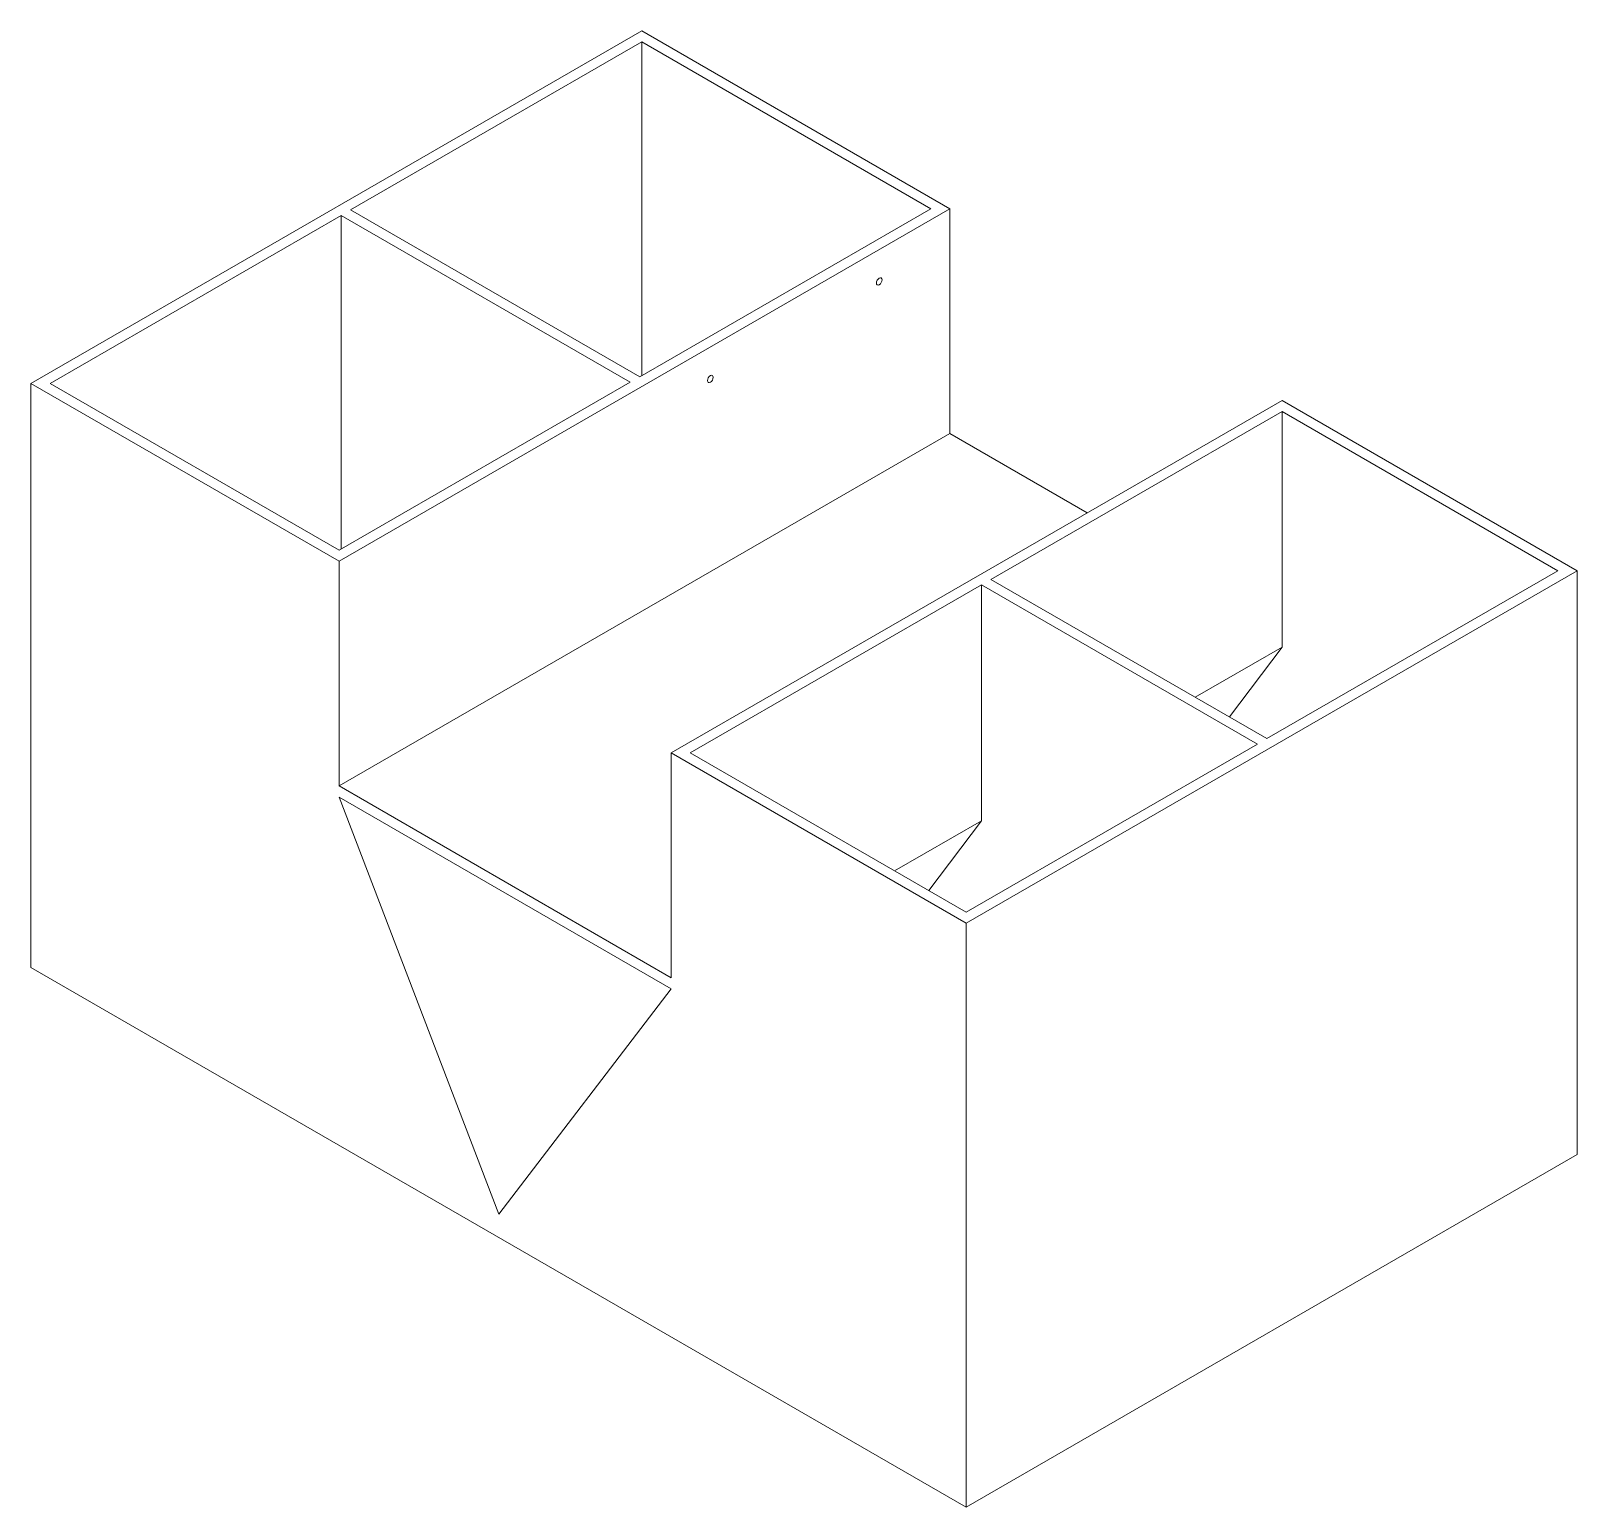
# Paper-space layout '_Isometric' of a CAD drawing. Header units: millimetres. Extents: x -286 to 286, y -382 to 165.
import ezdxf

# ---------------------------------------------------------------- set-up
doc = ezdxf.new("R2010")
doc.units = ezdxf.units.MM

psp = doc.layouts.new('_Isometric')

# ---------------------------------------------------------------- linework, layer by layer
at = {"color": 7, "linetype": 'Continuous', "lineweight": 15}
for p, q in [((-60.1, 165.32), (-286.38, 34.7)), ((-60.1, 161.24), (-167.94, 98.99)), ((54.05, 99.42), (-60.1, 165.32)), ((46.98, 99.42), (-60.1, 161.24)), ((-60.1, 37.6), (-60.1, 161.24)), ((54.05, 99.42), (-172.22, -31.21)), ((-60.85, 37.17), (-167.94, 98.99)), ((46.98, 99.42), (-60.85, 37.17)), ((54.05, 16.13), (54.05, 99.42)), ((-171.47, 96.95), (-279.31, 34.7)), ((-171.47, 96.95), (-64.39, 35.13)), ((-171.47, 96.95), (-171.47, -26.69)), ((-286.38, -181.69), (-286.38, 34.7)), ((-286.38, 34.7), (-172.22, -31.21)), ((-279.31, 34.7), (-172.22, -27.12)), ((-64.39, 35.13), (-172.22, -27.12)), ((-49.18, -102.23), (177.09, 28.39)), ((69.26, -37.94), (177.09, 24.31)), ((286.38, -34.7), (177.09, 28.39)), ((279.31, -34.7), (177.09, 24.31)), ((177.09, -63.06), (177.09, 24.31)), ((54.05, 16.13), (-172.22, -114.49)), ((104.95, -13.25), (54.05, 16.13)), ((-172.22, -31.21), (-172.22, -114.49)), ((-42.11, -102.23), (65.72, -39.98)), ((60.1, -165.32), (286.38, -34.7)), ((65.72, -39.98), (167.94, -98.99)), ((65.72, -127.35), (65.72, -39.98)), ((171.47, -96.95), (69.26, -37.94)), ((171.47, -96.95), (279.31, -34.7)), ((286.38, -251.08), (286.38, -34.7)), ((177.09, -63.06), (144.93, -81.63)), ((157.57, -88.92), (177.09, -63.06)), ((-49.18, -102.23), (60.1, -165.32)), ((-49.18, -102.23), (-49.18, -185.52)), ((-42.11, -102.23), (60.1, -161.24)), ((60.1, -161.24), (167.94, -98.99)), ((-172.22, -114.49), (-49.18, -185.52)), ((-49.18, -189.6), (-172.22, -118.58)), ((-172.22, -118.58), (-113.09, -273.15)), ((33.56, -145.92), (65.72, -127.35)), ((65.72, -127.35), (46.2, -153.21)), ((60.1, -381.71), (60.1, -165.32)), ((-286.38, -181.69), (60.1, -381.71)), ((-113.09, -273.15), (-49.18, -189.6)), ((60.1, -381.71), (286.38, -251.08))]:
    psp.add_line(p, q, dxfattribs=at)
at = {"color": 7, "linetype": 'Continuous', "lineweight": 15, "flags": 128}
for points in [[(28.95, 73.09), (28.87, 73.51), (28.64, 73.78), (28.3, 73.84), (27.89, 73.7), (27.49, 73.37), (27.14, 72.91), (26.91, 72.38), (26.83, 71.86), (26.91, 71.44), (27.14, 71.18), (27.49, 71.11), (27.89, 71.25), (28.3, 71.58), (28.64, 72.04), (28.87, 72.57), (28.95, 73.09)], [(-33.63, 36.96), (-33.71, 37.39), (-33.94, 37.65), (-34.28, 37.72), (-34.69, 37.58), (-35.09, 37.25), (-35.44, 36.78), (-35.67, 36.25), (-35.75, 35.74), (-35.67, 35.32), (-35.44, 35.05), (-35.09, 34.98), (-34.69, 35.13), (-34.28, 35.45), (-33.94, 35.92), (-33.71, 36.45), (-33.63, 36.96)]]:
    psp.add_lwpolyline(points, dxfattribs=at)

doc.saveas('drawing.dxf')
